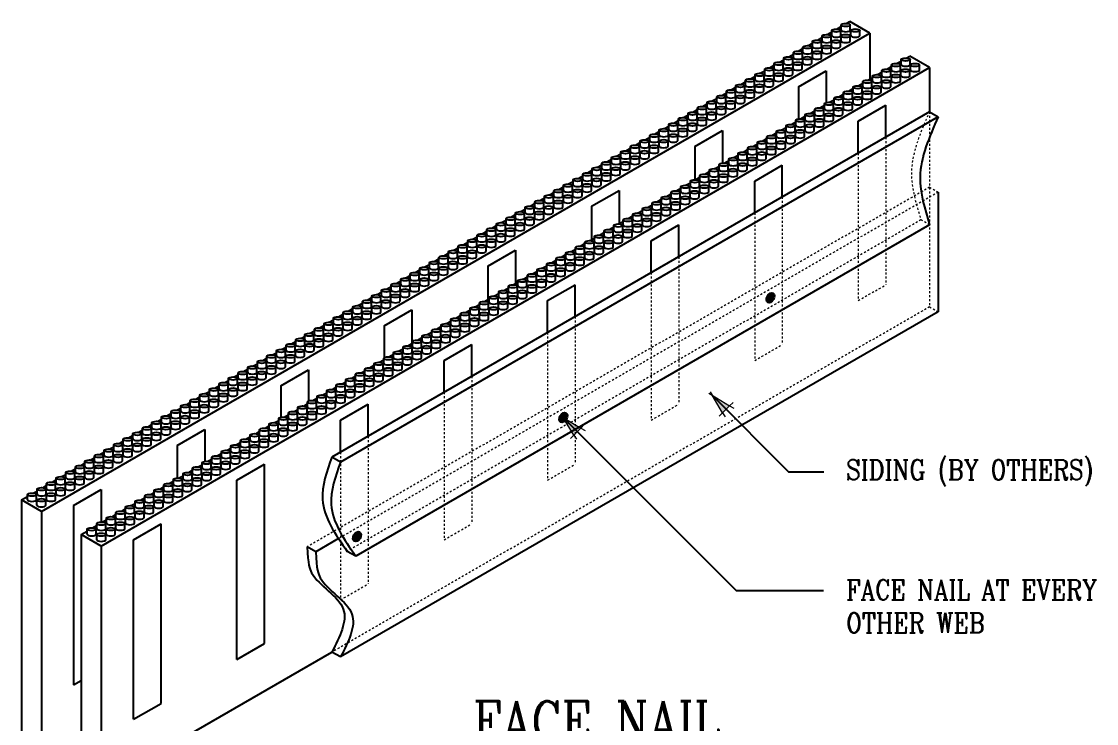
# Model space of a CAD drawing. Header units: inches. Extents: x 11.2 to 80.1, y 7.4 to 95.1.
# Drawn here: x 11.2 to 65.1, y 59.9 to 95.1 of the extents above; entities that cross this region are included whole.
import ezdxf

# ---------------------------------------------------------------- set-up
doc = ezdxf.new("R2010")
doc.units = ezdxf.units.IN
doc.header["$MEASUREMENT"] = 0
doc.linetypes.add('HIDDEN', pattern=[0.375, 0.25, -0.125])
doc.layers.add('A1 fine', color=251, linetype='Continuous', lineweight=5)
doc.layers.add('DIM', color=3, linetype='Continuous', lineweight=13)
doc.layers.add('WALL HATCH', color=253, linetype='Continuous')
doc.styles.add('ARCTEXT', font='arctext.shx', dxfattribs={"width": 0.85})
doc.styles.add('RomanC', font='romanc.shx', dxfattribs={"width": 0.85, "height": 5})
doc.dimstyles.new('ARCTEXT1-4', dxfattribs={"dimtxt": 4, "dimasz": 2, "dimexe": 2, "dimexo": 2, "dimgap": 2, "dimtad": 1, "dimdec": 4, "dimzin": 3, "dimdsep": 46, "dimlunit": 4, "dimtxsty": 'ARCTEXT', "dimblk": 'ARCHTICK', "dimcen": 2, "dimaunit": 1, "dimadec": 0, "dimazin": 0, "dimtfac": 1, "dimtdec": 4, "dimtmove": 2, "dimatfit": 3, "dimldrblk": 'arrow', "dimfxl": 0, "dimtolj": 1, "dimtzin": 0, "dimarcsym": 0})

# ---------------------------------------------------------------- blocks, each defined once
blk = doc.blocks.new('_ArchTick')
at = {"color": 0, "linetype": 'ByBlock', "const_width": 0.15}
blk.add_lwpolyline([(-0.5, -0.5), (0.5, 0.5)], dxfattribs=at)
blk = doc.blocks.new('arrow')
at = {"layer": 'DIM'}
blk.add_hatch(color=253, dxfattribs=at).paths.add_polyline_path([(-2, 0.5), (-2, -0.5), (0, 0)])
at = {"layer": 'DIM', "lineweight": 9}
for points in [[(-2, 0.98), (-2, 0.5), (-2.47, 0.62)], [(0.37, 0.09), (0, 0)], [(0.37, -0.09), (0, 0)], [(-2, -0.98), (-2, -0.5), (-2.47, -0.62)]]:
    blk.add_lwpolyline(points, dxfattribs=at)
at = {"layer": 'DIM', "lineweight": 15}
blk.add_lwpolyline([(0, 0), (-2, -0.5), (-2, 0.5), (0, 0)], dxfattribs=at)

msp = doc.modelspace()

# ---------------------------------------------------------------- hatches: boundary and pattern name
at = {"layer": 'WALL HATCH', "ltscale": 0.15}
h = msp.add_hatch(color=256, dxfattribs=at)
edge = h.paths.add_edge_path()
edge.add_ellipse((48.78, 81.257), major_axis=(0.134, 0.233), ratio=0.652763, start_angle=0, end_angle=360)
h = msp.add_hatch(color=256, dxfattribs=at)
edge = h.paths.add_edge_path()
edge.add_ellipse((38.388, 75.257), major_axis=(0.134, 0.233), ratio=0.652763, start_angle=0, end_angle=360)
h = msp.add_hatch(color=256, dxfattribs=at)
edge = h.paths.add_edge_path()
edge.add_ellipse((28.035, 69.279), major_axis=(0.134, 0.233), ratio=0.652763, start_angle=0, end_angle=360)

# ---------------------------------------------------------------- linework, layer by layer
at = {"ltscale": 0.15}
for p, q in [((52.595, 95.017), (52.769, 95.117)), ((53.769, 94.54), (52.769, 95.117)), ((12.2, 70.54), (53.769, 94.54)), ((51.634, 94.462), (51.858, 94.591)), ((51.858, 94.406), (51.858, 94.665)), ((52.115, 94.739), (52.338, 94.868)), ((52.311, 94.406), (52.311, 94.665)), ((52.338, 94.683), (52.338, 94.942)), ((52.791, 94.683), (52.791, 94.942)), ((52.813, 94.409), (52.813, 94.668)), ((53.266, 94.409), (53.266, 94.668)), ((53.769, 94.54), (53.769, 92.23)), ((50.673, 93.907), (50.896, 94.036)), ((50.896, 93.851), (50.896, 94.11)), ((51.153, 94.184), (51.377, 94.313)), ((51.349, 93.851), (51.349, 94.11)), ((51.377, 94.128), (51.377, 94.387)), ((51.83, 94.128), (51.83, 94.387)), ((51.851, 93.854), (51.851, 94.113)), ((52.304, 93.854), (52.304, 94.113)), ((52.332, 94.132), (52.332, 94.391)), ((52.785, 94.132), (52.785, 94.391)), ((49.711, 93.352), (49.935, 93.481)), ((49.935, 93.296), (49.935, 93.555)), ((50.192, 93.629), (50.416, 93.758)), ((50.388, 93.296), (50.388, 93.555)), ((50.416, 93.573), (50.416, 93.832)), ((50.869, 93.573), (50.869, 93.832)), ((50.89, 93.299), (50.89, 93.558)), ((51.343, 93.299), (51.343, 93.558)), ((51.371, 93.577), (51.371, 93.836)), ((51.824, 93.577), (51.824, 93.836)), ((55.595, 93.285), (55.769, 93.385)), ((56.769, 92.808), (55.769, 93.385)), ((15.2, 68.808), (56.769, 92.808)), ((48.75, 92.797), (48.974, 92.926)), ((48.974, 92.741), (48.974, 93)), ((49.231, 93.074), (49.454, 93.203)), ((49.427, 92.741), (49.427, 93)), ((49.454, 93.018), (49.454, 93.277)), ((49.907, 93.018), (49.907, 93.277)), ((49.929, 92.744), (49.929, 93.003)), ((50.382, 92.744), (50.382, 93.003)), ((50.409, 93.022), (50.409, 93.281)), ((50.862, 93.022), (50.862, 93.281)), ((54.634, 92.73), (54.858, 92.859)), ((54.858, 92.674), (54.858, 92.933)), ((55.115, 93.007), (55.338, 93.136)), ((55.311, 92.674), (55.311, 92.933)), ((55.338, 92.951), (55.338, 93.21)), ((55.791, 92.951), (55.791, 93.21)), ((55.813, 92.677), (55.813, 92.936)), ((56.266, 92.677), (56.266, 92.936)), ((56.769, 92.808), (56.769, 90.586)), ((47.789, 92.242), (48.012, 92.371)), ((48.012, 92.186), (48.012, 92.445)), ((48.269, 92.519), (48.493, 92.648)), ((48.465, 92.186), (48.465, 92.445)), ((48.493, 92.463), (48.493, 92.722)), ((48.946, 92.463), (48.946, 92.722)), ((48.967, 92.189), (48.967, 92.448)), ((49.42, 92.189), (49.42, 92.448)), ((49.448, 92.467), (49.448, 92.726)), ((49.901, 92.467), (49.901, 92.726)), ((50.189, 91.848), (51.575, 92.648)), ((51.575, 92.648), (51.575, 91.048)), ((53.673, 92.175), (53.896, 92.304)), ((53.896, 92.119), (53.896, 92.378)), ((54.153, 92.452), (54.377, 92.581)), ((54.349, 92.119), (54.349, 92.378)), ((54.377, 92.396), (54.377, 92.655)), ((54.83, 92.396), (54.83, 92.655)), ((54.851, 92.122), (54.851, 92.381)), ((55.304, 92.122), (55.304, 92.381)), ((55.332, 92.4), (55.332, 92.659)), ((55.785, 92.4), (55.785, 92.659)), ((46.827, 91.687), (47.051, 91.816)), ((47.051, 91.631), (47.051, 91.89)), ((47.308, 91.964), (47.532, 92.093)), ((47.504, 91.631), (47.504, 91.89)), ((47.532, 91.908), (47.532, 92.167)), ((47.985, 91.908), (47.985, 92.167)), ((48.006, 91.634), (48.006, 91.893)), ((48.459, 91.634), (48.459, 91.893)), ((48.487, 91.912), (48.487, 92.171)), ((48.94, 91.912), (48.94, 92.171)), ((50.189, 91.848), (50.189, 90.227)), ((52.711, 91.62), (52.935, 91.749)), ((52.935, 91.564), (52.935, 91.823)), ((53.192, 91.897), (53.416, 92.026)), ((53.388, 91.564), (53.388, 91.823)), ((53.416, 91.841), (53.416, 92.1)), ((53.869, 91.841), (53.869, 92.1)), ((53.89, 91.567), (53.89, 91.826)), ((54.343, 91.567), (54.343, 91.826)), ((54.371, 91.845), (54.371, 92.104)), ((54.824, 91.845), (54.824, 92.104)), ((45.866, 91.132), (46.09, 91.261)), ((46.09, 91.076), (46.09, 91.334)), ((46.347, 91.409), (46.57, 91.538)), ((46.543, 91.076), (46.543, 91.334)), ((46.57, 91.353), (46.57, 91.612)), ((47.023, 91.353), (47.023, 91.612)), ((47.045, 91.079), (47.045, 91.338)), ((47.498, 91.079), (47.498, 91.338)), ((47.525, 91.357), (47.525, 91.616)), ((47.978, 91.357), (47.978, 91.616)), ((51.75, 91.065), (51.974, 91.194)), ((51.974, 91.009), (51.974, 91.267)), ((52.231, 91.342), (52.454, 91.471)), ((52.427, 91.009), (52.427, 91.267)), ((52.454, 91.286), (52.454, 91.545)), ((52.907, 91.286), (52.907, 91.545)), ((52.929, 91.012), (52.929, 91.271)), ((53.382, 91.012), (53.382, 91.271)), ((53.409, 91.29), (53.409, 91.549)), ((53.862, 91.29), (53.862, 91.549)), ((44.905, 90.577), (45.128, 90.706)), ((45.128, 90.521), (45.128, 90.779)), ((45.385, 90.854), (45.609, 90.983)), ((45.581, 90.521), (45.581, 90.779)), ((45.609, 90.798), (45.609, 91.057)), ((46.062, 90.798), (46.062, 91.057)), ((46.083, 90.524), (46.083, 90.783)), ((46.536, 90.524), (46.536, 90.783)), ((46.564, 90.802), (46.564, 91.061)), ((47.017, 90.802), (47.017, 91.061)), ((50.789, 90.51), (51.012, 90.639)), ((51.012, 90.454), (51.012, 90.712)), ((51.269, 90.787), (51.493, 90.916)), ((51.465, 90.454), (51.465, 90.712)), ((51.493, 90.731), (51.493, 90.99)), ((51.946, 90.731), (51.946, 90.99)), ((51.967, 90.457), (51.967, 90.716)), ((52.42, 90.457), (52.42, 90.716)), ((52.448, 90.735), (52.448, 90.994)), ((52.901, 90.735), (52.901, 90.994)), ((53.189, 90.116), (54.575, 90.916)), ((54.575, 89.319), (54.575, 90.916)), ((56.769, 90.586), (26.776, 73.269)), ((57.202, 90.336), (27.209, 73.019)), ((43.943, 90.022), (44.167, 90.151)), ((44.167, 89.966), (44.167, 90.224)), ((44.424, 90.299), (44.648, 90.428)), ((44.62, 89.966), (44.62, 90.224)), ((44.648, 90.243), (44.648, 90.502)), ((45.101, 90.243), (45.101, 90.502)), ((45.122, 89.969), (45.122, 90.228)), ((45.575, 89.969), (45.575, 90.228)), ((45.603, 90.247), (45.603, 90.506)), ((46.056, 90.247), (46.056, 90.506)), ((50.051, 89.899), (50.051, 90.157)), ((50.308, 90.232), (50.532, 90.361)), ((50.504, 89.899), (50.504, 90.157)), ((50.532, 90.176), (50.532, 90.435)), ((50.985, 90.176), (50.985, 90.435)), ((51.006, 89.902), (51.006, 90.161)), ((51.459, 89.902), (51.459, 90.161)), ((51.487, 90.18), (51.487, 90.439)), ((51.94, 90.18), (51.94, 90.439)), ((53.189, 88.519), (53.189, 90.116)), ((56.769, 90.586), (57.202, 90.336)), ((42.982, 89.467), (43.206, 89.596)), ((43.206, 89.411), (43.206, 89.669)), ((43.463, 89.744), (43.686, 89.873)), ((43.659, 89.411), (43.659, 89.669)), ((43.686, 89.688), (43.686, 89.947)), ((44.139, 89.688), (44.139, 89.947)), ((44.161, 89.414), (44.161, 89.673)), ((44.614, 89.414), (44.614, 89.673)), ((44.641, 89.692), (44.641, 89.95)), ((44.993, 88.848), (46.379, 89.648)), ((45.094, 89.692), (45.094, 89.95)), ((46.379, 89.648), (46.379, 88.011)), ((49.09, 89.344), (49.09, 89.602)), ((49.347, 89.677), (49.57, 89.806)), ((49.543, 89.344), (49.543, 89.602)), ((49.57, 89.621), (49.57, 89.88)), ((49.827, 89.955), (50.051, 90.084)), ((50.023, 89.621), (50.023, 89.88)), ((50.045, 89.347), (50.045, 89.606)), ((50.498, 89.347), (50.498, 89.606)), ((50.525, 89.625), (50.525, 89.884)), ((50.978, 89.625), (50.978, 89.884)), ((42.021, 88.912), (42.244, 89.041)), ((42.244, 88.856), (42.244, 89.114)), ((42.501, 89.189), (42.725, 89.318)), ((42.697, 88.856), (42.697, 89.114)), ((42.725, 89.133), (42.725, 89.392)), ((43.178, 89.133), (43.178, 89.392)), ((43.199, 88.859), (43.199, 89.118)), ((43.652, 88.859), (43.652, 89.118)), ((43.68, 89.137), (43.68, 89.395)), ((44.133, 89.137), (44.133, 89.395)), ((48.128, 88.789), (48.128, 89.047)), ((48.385, 89.122), (48.609, 89.251)), ((48.581, 88.789), (48.581, 89.047)), ((48.609, 89.066), (48.609, 89.325)), ((48.866, 89.4), (49.09, 89.529)), ((49.062, 89.066), (49.062, 89.325)), ((49.083, 88.792), (49.083, 89.051)), ((49.536, 88.792), (49.536, 89.051)), ((49.564, 89.07), (49.564, 89.328)), ((50.017, 89.07), (50.017, 89.328)), ((41.059, 88.357), (41.283, 88.486)), ((41.283, 88.3), (41.283, 88.559)), ((41.54, 88.634), (41.764, 88.763)), ((41.736, 88.3), (41.736, 88.559)), ((41.764, 88.578), (41.764, 88.837)), ((42.217, 88.578), (42.217, 88.837)), ((42.238, 88.304), (42.238, 88.563)), ((42.691, 88.304), (42.691, 88.563)), ((42.719, 88.582), (42.719, 88.84)), ((43.172, 88.582), (43.172, 88.84)), ((44.993, 88.848), (44.993, 87.18)), ((47.167, 88.233), (47.167, 88.492)), ((47.424, 88.567), (47.648, 88.696)), ((47.62, 88.233), (47.62, 88.492)), ((47.648, 88.511), (47.648, 88.77)), ((47.905, 88.845), (48.128, 88.974)), ((48.101, 88.511), (48.101, 88.77)), ((48.122, 88.237), (48.122, 88.496)), ((48.575, 88.237), (48.575, 88.496)), ((48.603, 88.515), (48.603, 88.773)), ((49.056, 88.515), (49.056, 88.773)), ((40.098, 87.802), (40.322, 87.931)), ((40.322, 87.745), (40.322, 88.004)), ((40.579, 88.079), (40.802, 88.208)), ((40.775, 87.745), (40.775, 88.004)), ((40.802, 88.023), (40.802, 88.282)), ((41.255, 88.023), (41.255, 88.282)), ((41.277, 87.749), (41.277, 88.008)), ((41.73, 87.749), (41.73, 88.008)), ((41.757, 88.027), (41.757, 88.285)), ((42.21, 88.027), (42.21, 88.285)), ((46.206, 87.678), (46.206, 87.937)), ((46.463, 88.012), (46.686, 88.141)), ((46.659, 87.678), (46.659, 87.937)), ((46.686, 87.956), (46.686, 88.215)), ((46.943, 88.29), (47.167, 88.419)), ((47.139, 87.956), (47.139, 88.215)), ((47.161, 87.682), (47.161, 87.941)), ((47.614, 87.682), (47.614, 87.941)), ((47.641, 87.96), (47.641, 88.218)), ((48.094, 87.96), (48.094, 88.218)), ((39.36, 87.19), (39.36, 87.449)), ((39.617, 87.524), (39.841, 87.653)), ((39.813, 87.19), (39.813, 87.449)), ((39.841, 87.468), (39.841, 87.727)), ((40.294, 87.468), (40.294, 87.727)), ((40.315, 87.194), (40.315, 87.453)), ((40.768, 87.194), (40.768, 87.453)), ((40.796, 87.472), (40.796, 87.73)), ((41.249, 87.472), (41.249, 87.73)), ((45.501, 87.457), (45.725, 87.586)), ((45.725, 87.401), (45.725, 87.66)), ((45.982, 87.735), (46.206, 87.864)), ((46.178, 87.401), (46.178, 87.66)), ((46.68, 87.405), (46.68, 87.663)), ((47.133, 87.405), (47.133, 87.663)), ((47.993, 87.116), (49.379, 87.916)), ((49.379, 86.319), (49.379, 87.916)), ((38.399, 86.635), (38.399, 86.894)), ((38.656, 86.969), (38.88, 87.098)), ((38.852, 86.635), (38.852, 86.894)), ((38.88, 86.913), (38.88, 87.172)), ((39.137, 87.247), (39.36, 87.376)), ((39.333, 86.913), (39.333, 87.172)), ((39.354, 86.639), (39.354, 86.898)), ((39.807, 86.639), (39.807, 86.898)), ((39.835, 86.916), (39.835, 87.175)), ((40.288, 86.916), (40.288, 87.175)), ((44.54, 86.902), (44.764, 87.031)), ((44.764, 86.846), (44.764, 87.105)), ((45.021, 87.18), (45.244, 87.309)), ((45.217, 86.846), (45.217, 87.105)), ((45.244, 87.123), (45.244, 87.382)), ((45.697, 87.123), (45.697, 87.382)), ((45.719, 86.85), (45.719, 87.108)), ((46.172, 86.85), (46.172, 87.108)), ((46.199, 87.127), (46.199, 87.386)), ((46.652, 87.127), (46.652, 87.386)), ((47.993, 85.519), (47.993, 87.116)), ((37.438, 86.08), (37.438, 86.339)), ((37.695, 86.414), (37.918, 86.543)), ((37.891, 86.08), (37.891, 86.339)), ((37.918, 86.358), (37.918, 86.617)), ((38.176, 86.692), (38.399, 86.821)), ((38.371, 86.358), (38.371, 86.617)), ((38.393, 86.084), (38.393, 86.343)), ((38.846, 86.084), (38.846, 86.343)), ((38.873, 86.361), (38.873, 86.62)), ((39.327, 86.361), (39.327, 86.62)), ((39.797, 85.848), (41.183, 86.648)), ((41.183, 86.648), (41.183, 84.964)), ((43.579, 86.347), (43.802, 86.476)), ((43.802, 86.291), (43.802, 86.55)), ((44.059, 86.625), (44.283, 86.754)), ((44.255, 86.291), (44.255, 86.55)), ((44.283, 86.568), (44.283, 86.827)), ((44.736, 86.568), (44.736, 86.827)), ((44.757, 86.294), (44.757, 86.553)), ((45.21, 86.294), (45.21, 86.553)), ((45.238, 86.572), (45.238, 86.831)), ((45.691, 86.572), (45.691, 86.831)), ((57.202, 86.558), (57.202, 80.558)), ((36.476, 85.525), (36.476, 85.784)), ((36.734, 85.859), (36.957, 85.988)), ((36.929, 85.525), (36.929, 85.784)), ((36.957, 85.803), (36.957, 86.062)), ((37.214, 86.137), (37.438, 86.266)), ((37.41, 85.803), (37.41, 86.062)), ((37.431, 85.529), (37.431, 85.788)), ((37.885, 85.529), (37.885, 85.788)), ((37.912, 85.806), (37.912, 86.065)), ((38.365, 85.806), (38.365, 86.065)), ((39.797, 85.848), (39.797, 84.164)), ((42.617, 85.792), (42.841, 85.921)), ((42.841, 85.736), (42.841, 85.995)), ((43.098, 86.07), (43.322, 86.199)), ((43.294, 85.736), (43.294, 85.995)), ((43.322, 86.013), (43.322, 86.272)), ((43.775, 86.013), (43.775, 86.272)), ((43.796, 85.739), (43.796, 85.998)), ((44.249, 85.739), (44.249, 85.998)), ((44.277, 86.017), (44.277, 86.276)), ((44.73, 86.017), (44.73, 86.276)), ((35.772, 85.304), (35.996, 85.433)), ((35.996, 85.248), (35.996, 85.507)), ((36.253, 85.582), (36.476, 85.711)), ((36.449, 85.248), (36.449, 85.507)), ((36.47, 84.974), (36.47, 85.233)), ((36.923, 84.974), (36.923, 85.233)), ((36.951, 85.251), (36.951, 85.51)), ((37.404, 85.251), (37.404, 85.51)), ((41.656, 85.237), (41.88, 85.366)), ((41.88, 85.181), (41.88, 85.44)), ((42.137, 85.515), (42.36, 85.644)), ((42.333, 85.181), (42.333, 85.44)), ((42.36, 85.458), (42.36, 85.717)), ((42.813, 85.458), (42.813, 85.717)), ((42.835, 85.184), (42.835, 85.443)), ((43.288, 85.184), (43.288, 85.443)), ((43.315, 85.462), (43.315, 85.721)), ((43.768, 85.462), (43.768, 85.721)), ((56.769, 84.911), (27.98, 68.29)), ((34.811, 84.749), (35.034, 84.878)), ((35.034, 84.693), (35.034, 84.952)), ((35.292, 85.027), (35.515, 85.156)), ((35.487, 84.693), (35.487, 84.952)), ((35.515, 84.97), (35.515, 85.229)), ((35.968, 84.97), (35.968, 85.229)), ((35.989, 84.696), (35.989, 84.955)), ((36.443, 84.696), (36.443, 84.955)), ((40.695, 84.682), (40.918, 84.811)), ((40.918, 84.626), (40.918, 84.885)), ((41.176, 84.96), (41.399, 85.089)), ((41.371, 84.626), (41.371, 84.885)), ((41.399, 84.903), (41.399, 85.162)), ((41.852, 84.903), (41.852, 85.162)), ((41.873, 84.629), (41.873, 84.888)), ((42.327, 84.629), (42.327, 84.888)), ((42.354, 84.907), (42.354, 85.166)), ((42.797, 84.116), (44.183, 84.916)), ((42.807, 84.907), (42.807, 85.166)), ((44.183, 83.319), (44.183, 84.916)), ((33.85, 84.194), (34.073, 84.323)), ((34.073, 84.138), (34.073, 84.397)), ((34.33, 84.472), (34.554, 84.601)), ((34.526, 84.138), (34.526, 84.397)), ((34.554, 84.415), (34.554, 84.674)), ((35.007, 84.415), (35.007, 84.674)), ((35.028, 84.141), (35.028, 84.4)), ((35.481, 84.141), (35.481, 84.4)), ((35.509, 84.419), (35.509, 84.678)), ((35.962, 84.419), (35.962, 84.678)), ((39.734, 84.127), (39.957, 84.256)), ((39.957, 84.071), (39.957, 84.33)), ((40.214, 84.405), (40.438, 84.534)), ((40.41, 84.071), (40.41, 84.33)), ((40.438, 84.348), (40.438, 84.607)), ((40.891, 84.348), (40.891, 84.607)), ((40.912, 84.074), (40.912, 84.333)), ((41.365, 84.074), (41.365, 84.333)), ((41.393, 84.352), (41.393, 84.611)), ((41.846, 84.352), (41.846, 84.611)), ((32.888, 83.639), (33.112, 83.768)), ((33.112, 83.583), (33.112, 83.842)), ((33.369, 83.916), (33.592, 84.046)), ((33.565, 83.583), (33.565, 83.842)), ((33.592, 83.86), (33.592, 84.119)), ((34.045, 83.86), (34.045, 84.119)), ((34.067, 83.586), (34.067, 83.845)), ((34.52, 83.586), (34.52, 83.845)), ((34.547, 83.864), (34.547, 84.123)), ((34.601, 82.848), (35.986, 83.648)), ((35.001, 83.864), (35.001, 84.123)), ((35.986, 83.648), (35.986, 81.964)), ((38.772, 83.572), (38.996, 83.701)), ((38.996, 83.516), (38.996, 83.775)), ((39.253, 83.85), (39.476, 83.979)), ((39.449, 83.516), (39.449, 83.775)), ((39.476, 83.793), (39.476, 84.052)), ((39.929, 83.793), (39.929, 84.052)), ((39.951, 83.519), (39.951, 83.778)), ((40.404, 83.519), (40.404, 83.778)), ((40.431, 83.797), (40.431, 84.056)), ((40.885, 83.797), (40.885, 84.056)), ((42.797, 82.519), (42.797, 84.116)), ((31.927, 83.084), (32.15, 83.213)), ((32.15, 83.028), (32.15, 83.287)), ((32.408, 83.361), (32.631, 83.49)), ((32.603, 83.028), (32.603, 83.287)), ((32.631, 83.305), (32.631, 83.564)), ((33.084, 83.305), (33.084, 83.564)), ((33.105, 83.031), (33.105, 83.29)), ((33.559, 83.031), (33.559, 83.29)), ((33.586, 83.309), (33.586, 83.568)), ((34.039, 83.309), (34.039, 83.568)), ((37.811, 83.017), (38.034, 83.146)), ((38.034, 82.961), (38.034, 83.22)), ((38.292, 83.294), (38.515, 83.424)), ((38.487, 82.961), (38.487, 83.22)), ((38.515, 83.238), (38.515, 83.497)), ((38.968, 83.238), (38.968, 83.497)), ((38.989, 82.964), (38.989, 83.223)), ((39.443, 82.964), (39.443, 83.223)), ((39.47, 83.242), (39.47, 83.501)), ((39.923, 83.242), (39.923, 83.501)), ((30.966, 82.529), (31.189, 82.658)), ((31.189, 82.473), (31.189, 82.732)), ((31.446, 82.806), (31.67, 82.935)), ((31.642, 82.473), (31.642, 82.732)), ((31.67, 82.75), (31.67, 83.009)), ((32.123, 82.75), (32.123, 83.009)), ((32.144, 82.476), (32.144, 82.735)), ((32.597, 82.476), (32.597, 82.735)), ((32.625, 82.754), (32.625, 83.013)), ((33.078, 82.754), (33.078, 83.013)), ((34.601, 82.848), (34.601, 81.164)), ((36.85, 82.462), (37.073, 82.591)), ((37.073, 82.406), (37.073, 82.665)), ((37.33, 82.739), (37.554, 82.868)), ((37.526, 82.406), (37.526, 82.665)), ((37.554, 82.683), (37.554, 82.942)), ((38.007, 82.683), (38.007, 82.942)), ((38.028, 82.409), (38.028, 82.668)), ((38.481, 82.409), (38.481, 82.668)), ((38.509, 82.687), (38.509, 82.946)), ((38.962, 82.687), (38.962, 82.946)), ((30.004, 81.974), (30.228, 82.103)), ((30.228, 81.918), (30.228, 82.177)), ((30.485, 82.251), (30.708, 82.38)), ((30.681, 81.918), (30.681, 82.177)), ((30.708, 82.195), (30.708, 82.454)), ((31.161, 82.195), (31.161, 82.454)), ((31.183, 81.921), (31.183, 82.18)), ((31.636, 81.921), (31.636, 82.18)), ((31.664, 82.199), (31.664, 82.458)), ((32.117, 82.199), (32.117, 82.458)), ((35.888, 81.907), (36.112, 82.036)), ((36.112, 81.851), (36.112, 82.11)), ((36.369, 82.184), (36.592, 82.313)), ((36.565, 81.851), (36.565, 82.11)), ((36.592, 82.128), (36.592, 82.387)), ((37.045, 82.128), (37.045, 82.387)), ((37.067, 81.854), (37.067, 82.113)), ((37.52, 81.854), (37.52, 82.113)), ((37.547, 82.132), (37.547, 82.391)), ((38.001, 82.132), (38.001, 82.391)), ((29.043, 81.419), (29.266, 81.548)), ((29.266, 81.363), (29.266, 81.622)), ((29.524, 81.696), (29.747, 81.825)), ((29.719, 81.363), (29.719, 81.622)), ((29.747, 81.64), (29.747, 81.899)), ((30.2, 81.64), (30.2, 81.899)), ((30.222, 81.366), (30.222, 81.625)), ((30.675, 81.366), (30.675, 81.625)), ((30.702, 81.644), (30.702, 81.903)), ((31.155, 81.644), (31.155, 81.903)), ((34.927, 81.352), (35.15, 81.481)), ((35.15, 81.296), (35.15, 81.555)), ((35.408, 81.629), (35.631, 81.758)), ((35.603, 81.296), (35.603, 81.555)), ((35.631, 81.573), (35.631, 81.832)), ((36.084, 81.573), (36.084, 81.832)), ((36.105, 81.299), (36.105, 81.558)), ((36.559, 81.299), (36.559, 81.558)), ((36.586, 81.577), (36.586, 81.836)), ((37.039, 81.577), (37.039, 81.836)), ((37.601, 81.116), (38.986, 81.916)), ((38.986, 80.319), (38.986, 81.916)), ((28.082, 80.864), (28.305, 80.993)), ((28.305, 80.808), (28.305, 81.067)), ((28.562, 81.141), (28.786, 81.27)), ((28.758, 80.808), (28.758, 81.067)), ((28.786, 81.085), (28.786, 81.344)), ((29.239, 81.085), (29.239, 81.344)), ((29.26, 80.811), (29.26, 81.07)), ((29.713, 80.811), (29.713, 81.07)), ((29.741, 81.089), (29.741, 81.348)), ((30.194, 81.089), (30.194, 81.348)), ((33.966, 80.797), (34.189, 80.926)), ((34.189, 80.741), (34.189, 81)), ((34.446, 81.074), (34.67, 81.203)), ((34.642, 80.741), (34.642, 81)), ((34.67, 81.018), (34.67, 81.277)), ((35.123, 81.018), (35.123, 81.277)), ((35.144, 80.744), (35.144, 81.003)), ((35.597, 80.744), (35.597, 81.003)), ((35.625, 81.022), (35.625, 81.281)), ((36.078, 81.022), (36.078, 81.281)), ((37.601, 79.519), (37.601, 81.116)), ((27.12, 80.309), (27.344, 80.438)), ((57.202, 80.558), (27.209, 63.241)), ((27.344, 80.253), (27.344, 80.512)), ((27.601, 80.586), (27.824, 80.715)), ((27.797, 80.253), (27.797, 80.512)), ((27.824, 80.53), (27.824, 80.789)), ((28.277, 80.53), (28.277, 80.789)), ((28.299, 80.256), (28.299, 80.515)), ((28.752, 80.256), (28.752, 80.515)), ((28.78, 80.534), (28.78, 80.793)), ((29.233, 80.534), (29.233, 80.793)), ((29.405, 79.848), (30.79, 80.648)), ((30.79, 80.648), (30.79, 78.964)), ((33.228, 80.186), (33.228, 80.445)), ((33.485, 80.519), (33.708, 80.648)), ((33.681, 80.186), (33.681, 80.445)), ((33.708, 80.463), (33.708, 80.722)), ((34.161, 80.463), (34.161, 80.722)), ((34.183, 80.189), (34.183, 80.448)), ((34.636, 80.189), (34.636, 80.448)), ((34.664, 80.467), (34.664, 80.726)), ((35.117, 80.467), (35.117, 80.726)), ((26.159, 79.754), (26.382, 79.883)), ((26.382, 79.698), (26.382, 79.957)), ((26.64, 80.031), (26.863, 80.16)), ((26.835, 79.698), (26.835, 79.957)), ((26.863, 79.975), (26.863, 80.234)), ((27.316, 79.975), (27.316, 80.234)), ((27.338, 79.701), (27.338, 79.96)), ((27.791, 79.701), (27.791, 79.96)), ((27.818, 79.979), (27.818, 80.238)), ((28.271, 79.979), (28.271, 80.238)), ((29.405, 79.848), (29.405, 78.257)), ((32.266, 79.631), (32.266, 79.89)), ((32.524, 79.964), (32.747, 80.093)), ((32.719, 79.631), (32.719, 79.89)), ((32.747, 79.908), (32.747, 80.167)), ((33.004, 80.242), (33.228, 80.371)), ((33.2, 79.908), (33.2, 80.167)), ((33.222, 79.634), (33.222, 79.893)), ((33.675, 79.634), (33.675, 79.893)), ((33.702, 79.912), (33.702, 80.171)), ((34.155, 79.912), (34.155, 80.171)), ((25.244, 79.226), (25.432, 79.334)), ((25.421, 79.143), (25.421, 79.402)), ((25.678, 79.476), (25.902, 79.605)), ((25.874, 79.143), (25.874, 79.402)), ((25.902, 79.42), (25.902, 79.679)), ((26.355, 79.42), (26.355, 79.679)), ((26.376, 79.146), (26.376, 79.405)), ((26.829, 79.146), (26.829, 79.405)), ((26.857, 79.424), (26.857, 79.683)), ((27.31, 79.424), (27.31, 79.683)), ((31.305, 79.076), (31.305, 79.335)), ((31.562, 79.409), (31.786, 79.538)), ((31.758, 79.076), (31.758, 79.335)), ((31.786, 79.353), (31.786, 79.612)), ((32.043, 79.687), (32.266, 79.816)), ((32.239, 79.353), (32.239, 79.612)), ((32.26, 79.079), (32.26, 79.338)), ((32.713, 79.079), (32.713, 79.338)), ((32.741, 79.357), (32.741, 79.616)), ((33.194, 79.357), (33.194, 79.616)), ((24.283, 78.671), (24.477, 78.783)), ((24.477, 78.616), (24.477, 78.875)), ((24.763, 78.948), (24.958, 79.06)), ((24.93, 78.616), (24.93, 78.875)), ((24.958, 78.894), (24.958, 79.153)), ((25.411, 78.894), (25.411, 79.153)), ((25.432, 78.62), (25.432, 78.879)), ((25.885, 78.62), (25.885, 78.879)), ((25.896, 78.869), (25.896, 79.128)), ((26.349, 78.869), (26.349, 79.128)), ((30.344, 78.521), (30.344, 78.779)), ((30.601, 78.854), (30.824, 78.983)), ((30.797, 78.521), (30.797, 78.779)), ((30.824, 78.798), (30.824, 79.057)), ((31.082, 79.132), (31.305, 79.261)), ((31.277, 78.798), (31.277, 79.057)), ((31.299, 78.524), (31.299, 78.783)), ((31.752, 78.524), (31.752, 78.783)), ((31.78, 78.802), (31.78, 79.061)), ((32.233, 78.802), (32.233, 79.061)), ((32.405, 78.116), (33.79, 78.916)), ((33.79, 77.319), (33.79, 78.916)), ((23.321, 78.116), (23.516, 78.228)), ((23.516, 78.061), (23.516, 78.32)), ((23.802, 78.393), (23.996, 78.505)), ((23.969, 78.061), (23.969, 78.32)), ((23.996, 78.339), (23.996, 78.598)), ((24.449, 78.339), (24.449, 78.598)), ((24.471, 78.065), (24.471, 78.324)), ((24.924, 78.065), (24.924, 78.324)), ((24.951, 78.342), (24.951, 78.601)), ((25.404, 78.342), (25.404, 78.601)), ((29.382, 77.966), (29.382, 78.224)), ((29.64, 78.299), (29.863, 78.428)), ((29.835, 77.966), (29.835, 78.224)), ((29.863, 78.243), (29.863, 78.502)), ((30.12, 78.577), (30.344, 78.706)), ((30.316, 78.243), (30.316, 78.502)), ((30.338, 77.969), (30.338, 78.228)), ((30.791, 77.969), (30.791, 78.228)), ((30.818, 78.247), (30.818, 78.506)), ((31.271, 78.247), (31.271, 78.506)), ((22.554, 77.506), (22.554, 77.765)), ((22.841, 77.838), (23.035, 77.95)), ((23.007, 77.506), (23.007, 77.765)), ((23.035, 77.784), (23.035, 78.043)), ((23.488, 77.784), (23.488, 78.043)), ((23.509, 77.51), (23.509, 77.769)), ((23.962, 77.51), (23.962, 77.769)), ((23.99, 77.787), (23.99, 78.046)), ((24.443, 77.787), (24.443, 78.046)), ((28.678, 77.744), (28.902, 77.873)), ((28.902, 77.688), (28.902, 77.947)), ((29.159, 78.022), (29.382, 78.151)), ((29.355, 77.688), (29.355, 77.947)), ((29.857, 77.692), (29.857, 77.951)), ((30.31, 77.692), (30.31, 77.951)), ((32.405, 76.519), (32.405, 78.116)), ((21.593, 76.951), (21.593, 77.21)), ((21.879, 77.283), (22.074, 77.395)), ((22.046, 76.951), (22.046, 77.21)), ((22.074, 77.229), (22.074, 77.488)), ((22.36, 77.561), (22.554, 77.673)), ((22.527, 77.229), (22.527, 77.488)), ((22.548, 76.955), (22.548, 77.214)), ((23.001, 76.955), (23.001, 77.214)), ((23.029, 77.232), (23.029, 77.491)), ((23.482, 77.232), (23.482, 77.491)), ((24.209, 76.848), (25.594, 77.648)), ((25.594, 77.648), (25.594, 76.076)), ((27.477, 76.884), (27.477, 77.143)), ((27.763, 77.216), (27.958, 77.328)), ((27.93, 76.884), (27.93, 77.143)), ((27.958, 77.162), (27.958, 77.421)), ((28.244, 77.494), (28.432, 77.602)), ((28.411, 77.162), (28.411, 77.421)), ((28.421, 77.411), (28.421, 77.669)), ((28.432, 76.888), (28.432, 77.147)), ((28.874, 77.411), (28.874, 77.669)), ((28.885, 76.888), (28.885, 77.147)), ((28.896, 77.137), (28.896, 77.396)), ((29.349, 77.137), (29.349, 77.396)), ((29.376, 77.414), (29.376, 77.673)), ((29.829, 77.414), (29.829, 77.673)), ((20.632, 76.396), (20.632, 76.655)), ((20.918, 76.728), (21.112, 76.84)), ((21.085, 76.396), (21.085, 76.655)), ((21.112, 76.674), (21.112, 76.933)), ((21.399, 77.005), (21.593, 77.118)), ((21.565, 76.674), (21.565, 76.933)), ((21.587, 76.4), (21.587, 76.659)), ((22.04, 76.4), (22.04, 76.659)), ((22.067, 76.677), (22.067, 76.936)), ((22.52, 76.677), (22.52, 76.936)), ((24.209, 76.848), (24.209, 75.262)), ((26.802, 76.661), (26.996, 76.773)), ((26.996, 76.607), (26.996, 76.866)), ((27.283, 76.939), (27.477, 77.051)), ((27.449, 76.607), (27.449, 76.866)), ((27.951, 76.61), (27.951, 76.869)), ((28.404, 76.61), (28.404, 76.869)), ((19.67, 75.841), (19.67, 76.1)), ((19.957, 76.173), (20.151, 76.285)), ((20.123, 75.841), (20.123, 76.1)), ((20.151, 76.119), (20.151, 76.378)), ((20.437, 76.45), (20.632, 76.563)), ((20.604, 76.119), (20.604, 76.378)), ((20.625, 75.845), (20.625, 76.104)), ((21.078, 75.845), (21.078, 76.104)), ((21.106, 76.122), (21.106, 76.381)), ((21.559, 76.122), (21.559, 76.381)), ((25.841, 76.106), (26.035, 76.218)), ((26.035, 76.052), (26.035, 76.311)), ((26.321, 76.383), (26.516, 76.496)), ((26.488, 76.052), (26.488, 76.311)), ((26.516, 76.329), (26.516, 76.588)), ((26.969, 76.329), (26.969, 76.588)), ((26.99, 76.055), (26.99, 76.314)), ((27.443, 76.055), (27.443, 76.314)), ((27.471, 76.333), (27.471, 76.592)), ((27.924, 76.333), (27.924, 76.592)), ((18.709, 75.286), (18.709, 75.545)), ((18.995, 75.618), (19.19, 75.73)), ((19.162, 75.286), (19.162, 75.545)), ((19.19, 75.564), (19.19, 75.823)), ((19.476, 75.895), (19.67, 76.008)), ((19.643, 75.564), (19.643, 75.823)), ((19.664, 75.29), (19.664, 75.549)), ((20.117, 75.29), (20.117, 75.549)), ((20.145, 75.567), (20.145, 75.826)), ((20.598, 75.567), (20.598, 75.826)), ((24.879, 75.551), (25.074, 75.663)), ((25.074, 75.497), (25.074, 75.756)), ((25.36, 75.828), (25.554, 75.941)), ((25.527, 75.497), (25.527, 75.756)), ((25.554, 75.774), (25.554, 76.033)), ((26.007, 75.774), (26.007, 76.033)), ((26.029, 75.5), (26.029, 75.759)), ((26.482, 75.5), (26.482, 75.759)), ((26.509, 75.778), (26.509, 76.037)), ((26.962, 75.778), (26.962, 76.037)), ((27.209, 75.116), (28.594, 75.916)), ((28.594, 74.319), (28.594, 75.916)), ((17.748, 74.731), (17.748, 74.99)), ((18.034, 75.063), (18.228, 75.175)), ((18.201, 74.731), (18.201, 74.99)), ((18.228, 75.009), (18.228, 75.268)), ((18.515, 75.34), (18.709, 75.453)), ((18.681, 75.009), (18.681, 75.268)), ((18.703, 74.735), (18.703, 74.994)), ((19.156, 74.735), (19.156, 74.994)), ((19.183, 75.012), (19.183, 75.271)), ((19.636, 75.012), (19.636, 75.271)), ((23.918, 74.996), (24.112, 75.108)), ((24.112, 74.942), (24.112, 75.201)), ((24.399, 75.273), (24.593, 75.386)), ((24.565, 74.942), (24.565, 75.201)), ((24.593, 75.219), (24.593, 75.478)), ((25.046, 75.219), (25.046, 75.478)), ((25.067, 74.945), (25.067, 75.204)), ((25.52, 74.945), (25.52, 75.204)), ((25.548, 75.223), (25.548, 75.482)), ((26.001, 75.223), (26.001, 75.482)), ((27.209, 73.519), (27.209, 75.116)), ((17.073, 74.508), (17.267, 74.62)), ((17.267, 74.454), (17.267, 74.713)), ((17.553, 74.785), (17.748, 74.898)), ((17.72, 74.454), (17.72, 74.713)), ((18.222, 74.457), (18.222, 74.716)), ((18.675, 74.457), (18.675, 74.716)), ((19.012, 73.848), (20.398, 74.648)), ((20.398, 74.648), (20.398, 73.049)), ((22.957, 74.441), (23.151, 74.553)), ((23.151, 74.387), (23.151, 74.646)), ((23.437, 74.718), (23.632, 74.831)), ((23.604, 74.387), (23.604, 74.646)), ((23.632, 74.664), (23.632, 74.923)), ((24.085, 74.664), (24.085, 74.923)), ((24.106, 74.39), (24.106, 74.649)), ((24.559, 74.39), (24.559, 74.649)), ((24.587, 74.668), (24.587, 74.927)), ((25.04, 74.668), (25.04, 74.927)), ((16.111, 73.953), (16.306, 74.065)), ((16.306, 73.899), (16.306, 74.158)), ((16.592, 74.23), (16.786, 74.343)), ((16.759, 73.899), (16.759, 74.158)), ((16.786, 74.176), (16.786, 74.435)), ((17.239, 74.176), (17.239, 74.435)), ((17.261, 73.902), (17.261, 74.161)), ((17.714, 73.902), (17.714, 74.161)), ((17.741, 74.18), (17.741, 74.439)), ((18.194, 74.18), (18.194, 74.439)), ((21.995, 73.886), (22.19, 73.998)), ((22.19, 73.832), (22.19, 74.091)), ((22.476, 74.163), (22.67, 74.276)), ((22.643, 73.832), (22.643, 74.091)), ((22.67, 74.109), (22.67, 74.368)), ((23.123, 74.109), (23.123, 74.368)), ((23.145, 73.835), (23.145, 74.094)), ((23.598, 73.835), (23.598, 74.094)), ((23.625, 74.113), (23.625, 74.372)), ((24.078, 74.113), (24.078, 74.372)), ((15.15, 73.398), (15.344, 73.51)), ((15.344, 73.344), (15.344, 73.603)), ((15.631, 73.675), (15.825, 73.787)), ((15.797, 73.344), (15.797, 73.603)), ((15.825, 73.621), (15.825, 73.88)), ((16.278, 73.621), (16.278, 73.88)), ((16.299, 73.347), (16.299, 73.606)), ((16.752, 73.347), (16.752, 73.606)), ((16.78, 73.625), (16.78, 73.884)), ((17.233, 73.625), (17.233, 73.884)), ((19.012, 73.848), (19.012, 72.222)), ((21.034, 73.331), (21.228, 73.443)), ((21.228, 73.277), (21.228, 73.536)), ((21.515, 73.608), (21.709, 73.72)), ((21.681, 73.277), (21.681, 73.536)), ((21.709, 73.554), (21.709, 73.813)), ((22.162, 73.554), (22.162, 73.813)), ((22.183, 73.28), (22.183, 73.539)), ((22.636, 73.28), (22.636, 73.539)), ((22.664, 73.558), (22.664, 73.817)), ((23.117, 73.558), (23.117, 73.817)), ((14.189, 72.843), (14.383, 72.955)), ((14.383, 72.789), (14.383, 73.048)), ((14.669, 73.12), (14.864, 73.232)), ((14.836, 72.789), (14.836, 73.048)), ((14.864, 73.066), (14.864, 73.325)), ((15.317, 73.066), (15.317, 73.325)), ((15.338, 72.792), (15.338, 73.051)), ((15.791, 72.792), (15.791, 73.051)), ((15.819, 73.07), (15.819, 73.329)), ((16.272, 73.07), (16.272, 73.329)), ((20.073, 72.776), (20.267, 72.888)), ((20.267, 72.722), (20.267, 72.981)), ((20.553, 73.053), (20.748, 73.165)), ((20.72, 72.722), (20.72, 72.981)), ((20.748, 72.999), (20.748, 73.258)), ((21.201, 72.999), (21.201, 73.258)), ((21.222, 72.725), (21.222, 72.984)), ((21.675, 72.725), (21.675, 72.984)), ((21.703, 73.003), (21.703, 73.262)), ((22.012, 72.116), (23.398, 72.916)), ((22.156, 73.003), (22.156, 73.262)), ((23.398, 63.916), (23.398, 72.916)), ((27.209, 73.019), (26.776, 73.269)), ((13.227, 72.288), (13.422, 72.4)), ((13.422, 72.234), (13.422, 72.493)), ((13.708, 72.565), (13.902, 72.677)), ((13.875, 72.234), (13.875, 72.493)), ((13.902, 72.511), (13.902, 72.77)), ((14.355, 72.511), (14.355, 72.77)), ((14.377, 72.237), (14.377, 72.496)), ((14.83, 72.237), (14.83, 72.496)), ((14.857, 72.515), (14.857, 72.774)), ((15.31, 72.515), (15.31, 72.774)), ((19.111, 72.221), (19.306, 72.333)), ((19.306, 72.167), (19.306, 72.426)), ((19.592, 72.498), (19.786, 72.61)), ((19.759, 72.167), (19.759, 72.426)), ((19.786, 72.444), (19.786, 72.703)), ((20.239, 72.444), (20.239, 72.703)), ((20.261, 72.17), (20.261, 72.429)), ((20.714, 72.17), (20.714, 72.429)), ((20.741, 72.448), (20.741, 72.707)), ((21.194, 72.448), (21.194, 72.707)), ((12.266, 71.733), (12.46, 71.845)), ((12.46, 71.679), (12.46, 71.937)), ((12.747, 72.01), (12.941, 72.122)), ((12.913, 71.679), (12.913, 71.937)), ((12.941, 71.956), (12.941, 72.215)), ((13.394, 71.956), (13.394, 72.215)), ((13.415, 71.682), (13.415, 71.941)), ((13.868, 71.682), (13.868, 71.941)), ((13.896, 71.96), (13.896, 72.219)), ((14.349, 71.96), (14.349, 72.219)), ((18.15, 71.666), (18.344, 71.778)), ((18.344, 71.612), (18.344, 71.871)), ((18.631, 71.943), (18.825, 72.055)), ((18.797, 71.612), (18.797, 71.871)), ((18.825, 71.889), (18.825, 72.148)), ((19.278, 71.889), (19.278, 72.148)), ((19.299, 71.615), (19.299, 71.874)), ((19.752, 71.615), (19.752, 71.874)), ((19.78, 71.893), (19.78, 72.152)), ((20.233, 71.893), (20.233, 72.152)), ((22.012, 63.116), (22.012, 72.116)), ((11.2, 71.117), (11.499, 71.29)), ((11.499, 71.124), (11.499, 71.382)), ((11.785, 71.455), (11.98, 71.567)), ((11.952, 71.124), (11.952, 71.382)), ((11.98, 71.401), (11.98, 71.66)), ((12.433, 71.401), (12.433, 71.66)), ((12.454, 71.127), (12.454, 71.386)), ((12.907, 71.127), (12.907, 71.386)), ((12.935, 71.405), (12.935, 71.664)), ((13.388, 71.405), (13.388, 71.664)), ((13.816, 70.848), (15.202, 71.648)), ((15.202, 71.648), (15.202, 70.003)), ((17.189, 71.111), (17.383, 71.223)), ((17.383, 71.057), (17.383, 71.315)), ((17.669, 71.388), (17.864, 71.5)), ((17.836, 71.057), (17.836, 71.315)), ((17.864, 71.334), (17.864, 71.593)), ((18.317, 71.334), (18.317, 71.593)), ((18.338, 71.06), (18.338, 71.319)), ((18.791, 71.06), (18.791, 71.319)), ((18.819, 71.338), (18.819, 71.597)), ((19.272, 71.338), (19.272, 71.597)), ((11.2, 71.117), (11.2, 59.117)), ((12.2, 70.54), (11.2, 71.117)), ((11.973, 70.85), (11.973, 71.109)), ((12.426, 70.85), (12.426, 71.109)), ((13.816, 70.848), (13.816, 61.842)), ((16.227, 70.556), (16.422, 70.668)), ((16.422, 70.502), (16.422, 70.76)), ((16.708, 70.833), (16.902, 70.945)), ((16.875, 70.502), (16.875, 70.76)), ((16.902, 70.779), (16.902, 71.038)), ((17.355, 70.779), (17.355, 71.038)), ((17.377, 70.505), (17.377, 70.764)), ((17.83, 70.505), (17.83, 70.764)), ((17.857, 70.783), (17.857, 71.042)), ((18.31, 70.783), (18.31, 71.042)), ((12.2, 70.54), (12.2, 58.54)), ((15.46, 69.947), (15.46, 70.205)), ((15.747, 70.278), (15.941, 70.39)), ((15.913, 69.947), (15.913, 70.205)), ((15.941, 70.224), (15.941, 70.483)), ((16.394, 70.224), (16.394, 70.483)), ((16.415, 69.95), (16.415, 70.209)), ((16.868, 69.95), (16.868, 70.209)), ((16.896, 70.228), (16.896, 70.487)), ((17.349, 70.228), (17.349, 70.487)), ((14.499, 69.392), (14.499, 69.65)), ((14.785, 69.723), (14.98, 69.835)), ((14.952, 69.392), (14.952, 69.65)), ((14.98, 69.669), (14.98, 69.928)), ((15.266, 70.001), (15.46, 70.113)), ((15.433, 69.669), (15.433, 69.928)), ((15.454, 69.395), (15.454, 69.654)), ((15.907, 69.395), (15.907, 69.654)), ((15.935, 69.673), (15.935, 69.931)), ((16.388, 69.673), (16.388, 69.931)), ((16.816, 69.116), (18.202, 69.916)), ((18.202, 60.916), (18.202, 69.916)), ((14.2, 69.385), (14.499, 69.558)), ((14.2, 69.385), (14.2, 57.385)), ((15.2, 68.808), (14.2, 69.385)), ((14.973, 69.118), (14.973, 69.376)), ((15.426, 69.118), (15.426, 69.376)), ((16.816, 60.116), (16.816, 69.116)), ((27.108, 69.183), (25.965, 68.523)), ((15.2, 68.808), (15.2, 56.808)), ((25.965, 68.523), (25.532, 68.773)), ((27.98, 68.29), (27.547, 68.54)), ((22.012, 63.116), (23.398, 63.916)), ((15.2, 56.808), (26.776, 63.491)), ((27.209, 63.241), (26.776, 63.491)), ((13.816, 61.848), (14.2, 62.069)), ((16.816, 60.116), (18.202, 60.916))]:
    msp.add_line(p, q, dxfattribs=at)
for centre in [(52.565, 94.942), (51.603, 94.387), (52.084, 94.665), (52.559, 94.391), (53.039, 94.668), (50.642, 93.832), (51.123, 94.11), (51.597, 93.836), (52.078, 94.113), (49.681, 93.277), (50.161, 93.555), (50.636, 93.281), (51.117, 93.558), (48.719, 92.722), (49.2, 93), (49.675, 92.726), (50.155, 93.003), (55.084, 92.933), (55.565, 93.21), (56.039, 92.936), (48.239, 92.445), (48.713, 92.171), (49.194, 92.448), (54.123, 92.378), (54.603, 92.655), (55.078, 92.381), (55.559, 92.659), (47.277, 91.89), (47.758, 92.167), (48.233, 91.893), (53.161, 91.823), (53.642, 92.1), (54.117, 91.826), (54.597, 92.104), (46.316, 91.334), (46.797, 91.612), (47.271, 91.338), (47.752, 91.616), (52.2, 91.267), (52.681, 91.545), (53.155, 91.271), (53.636, 91.549), (45.355, 90.779), (45.835, 91.057), (46.31, 90.783), (46.791, 91.061), (51.239, 90.712), (51.719, 90.99), (52.194, 90.716), (52.675, 90.994), (44.393, 90.224), (44.874, 90.502), (45.349, 90.228), (45.829, 90.506), (50.277, 90.157), (50.758, 90.435), (51.233, 90.161), (51.713, 90.439), (43.432, 89.669), (43.913, 89.947), (44.387, 89.673), (44.868, 89.95), (49.316, 89.602), (49.797, 89.88), (50.271, 89.606), (50.752, 89.884), (42.471, 89.114), (42.951, 89.392), (43.426, 89.118), (43.907, 89.395), (48.355, 89.047), (48.835, 89.325), (49.31, 89.051), (49.791, 89.328), (41.509, 88.559), (41.99, 88.837), (42.465, 88.563), (42.945, 88.84), (47.393, 88.492), (47.874, 88.77), (48.349, 88.496), (48.829, 88.773), (40.548, 88.004), (41.029, 88.282), (41.503, 88.008), (41.984, 88.285), (46.432, 87.937), (46.913, 88.215), (47.387, 87.941), (47.868, 88.218), (39.587, 87.449), (40.067, 87.727), (40.542, 87.453), (41.023, 87.73), (45.471, 87.382), (45.951, 87.66), (46.426, 87.386), (46.907, 87.663), (38.626, 86.894), (39.106, 87.172), (39.581, 86.898), (40.061, 87.175), (44.509, 86.827), (44.99, 87.105), (45.465, 86.831), (45.945, 87.108), (37.664, 86.339), (38.145, 86.617), (38.619, 86.343), (39.1, 86.62), (43.548, 86.272), (44.029, 86.55), (44.503, 86.276), (44.984, 86.553), (36.703, 85.784), (37.184, 86.062), (37.658, 85.788), (38.139, 86.065), (42.587, 85.717), (43.067, 85.995), (43.542, 85.721), (44.023, 85.998), (35.742, 85.229), (36.222, 85.507), (36.697, 85.233), (37.177, 85.51), (41.626, 85.162), (42.106, 85.44), (42.581, 85.166), (43.061, 85.443), (34.78, 84.674), (35.261, 84.952), (35.735, 84.678), (36.216, 84.955), (41.145, 84.885), (42.1, 84.888), (33.819, 84.119), (34.3, 84.397), (34.774, 84.123), (35.255, 84.4), (40.184, 84.33), (40.664, 84.607), (41.139, 84.333), (41.619, 84.611), (32.858, 83.564), (33.338, 83.842), (33.813, 83.568), (34.293, 83.845), (39.222, 83.775), (39.703, 84.052), (40.177, 83.778), (40.658, 84.056), (31.896, 83.009), (32.377, 83.287), (32.851, 83.013), (33.332, 83.29), (38.261, 83.22), (38.742, 83.497), (39.216, 83.223), (39.697, 83.501), (31.416, 82.732), (32.371, 82.735), (37.3, 82.665), (37.78, 82.942), (38.255, 82.668), (38.735, 82.946), (30.454, 82.177), (30.935, 82.454), (31.409, 82.18), (31.89, 82.458), (36.338, 82.11), (36.819, 82.387), (37.293, 82.113), (37.774, 82.391), (29.493, 81.622), (29.974, 81.899), (30.448, 81.625), (30.929, 81.903), (35.377, 81.555), (35.858, 81.832), (36.332, 81.558), (36.813, 81.836), (28.532, 81.067), (29.012, 81.344), (29.487, 81.07), (29.967, 81.348), (34.416, 81), (34.896, 81.277), (35.371, 81.003), (35.851, 81.281), (27.57, 80.512), (28.051, 80.789), (28.525, 80.515), (29.006, 80.793), (33.454, 80.445), (33.935, 80.722), (34.409, 80.448), (34.89, 80.726), (26.609, 79.957), (27.09, 80.234), (27.564, 79.96), (28.045, 80.238), (32.493, 79.89), (32.974, 80.167), (33.448, 79.893), (33.929, 80.171), (25.648, 79.402), (26.128, 79.679), (26.603, 79.405), (27.083, 79.683), (31.532, 79.335), (32.012, 79.612), (32.487, 79.338), (32.967, 79.616), (24.703, 78.875), (25.184, 79.153), (25.659, 78.879), (26.122, 79.128), (30.57, 78.779), (31.051, 79.057), (31.525, 78.783), (32.006, 79.061), (23.742, 78.32), (24.223, 78.598), (24.697, 78.324), (25.178, 78.601), (29.609, 78.224), (30.09, 78.502), (30.564, 78.228), (31.045, 78.506), (22.781, 77.765), (23.261, 78.043), (23.736, 77.769), (24.217, 78.046), (28.648, 77.669), (29.128, 77.947), (29.603, 77.673), (30.083, 77.951), (21.819, 77.21), (22.3, 77.488), (22.775, 77.214), (23.255, 77.491), (27.703, 77.143), (28.184, 77.421), (28.659, 77.147), (29.122, 77.396), (20.858, 76.655), (21.339, 76.933), (21.813, 76.659), (22.294, 76.936), (26.742, 76.588), (27.223, 76.866), (27.697, 76.592), (28.178, 76.869), (19.897, 76.1), (20.377, 76.378), (20.852, 76.104), (21.333, 76.381), (25.781, 76.033), (26.261, 76.311), (26.736, 76.037), (27.217, 76.314), (18.935, 75.545), (19.416, 75.823), (19.891, 75.549), (20.371, 75.826), (24.819, 75.478), (25.3, 75.756), (25.775, 75.482), (26.255, 75.759), (17.974, 74.99), (18.455, 75.268), (18.929, 74.994), (19.41, 75.271), (23.858, 74.923), (24.339, 75.201), (24.813, 74.927), (25.294, 75.204), (17.013, 74.435), (17.493, 74.713), (17.968, 74.439), (18.449, 74.716), (22.897, 74.368), (23.377, 74.646), (23.852, 74.372), (24.333, 74.649), (16.051, 73.88), (16.532, 74.158), (17.007, 73.884), (17.487, 74.161), (22.416, 74.091), (23.371, 74.094), (15.09, 73.325), (15.571, 73.603), (16.045, 73.329), (16.526, 73.606), (21.455, 73.536), (21.935, 73.813), (22.41, 73.539), (22.891, 73.817), (14.129, 72.77), (14.609, 73.048), (15.084, 72.774), (15.565, 73.051), (20.493, 72.981), (20.974, 73.258), (21.449, 72.984), (21.929, 73.262), (13.167, 72.215), (13.648, 72.493), (14.123, 72.219), (14.603, 72.496), (19.532, 72.426), (20.013, 72.703), (20.487, 72.429), (20.968, 72.707), (12.687, 71.937), (13.642, 71.941), (18.571, 71.871), (19.051, 72.148), (19.526, 71.874), (20.007, 72.152), (11.725, 71.382), (12.206, 71.66), (12.681, 71.386), (13.161, 71.664), (17.609, 71.315), (18.09, 71.593), (18.565, 71.319), (19.045, 71.597), (12.2, 71.109), (16.648, 70.76), (17.129, 71.038), (17.603, 70.764), (18.084, 71.042), (15.687, 70.205), (16.167, 70.483), (16.642, 70.209), (17.123, 70.487), (14.725, 69.65), (15.206, 69.928), (15.681, 69.654), (16.161, 69.931), (15.2, 69.376)]:
    msp.add_ellipse(centre, major_axis=(0.227, 0), ratio=0.333333, dxfattribs=at)
for centre in [(52.084, 94.406), (52.565, 94.683), (53.039, 94.409), (51.603, 94.128), (52.559, 94.132), (50.642, 93.573), (51.123, 93.851), (51.597, 93.577), (52.078, 93.854), (49.681, 93.018), (50.161, 93.296), (50.636, 93.022), (51.117, 93.299), (55.565, 92.951), (48.719, 92.463), (49.2, 92.741), (49.675, 92.467), (50.155, 92.744), (54.603, 92.396), (55.084, 92.674), (55.559, 92.4), (56.039, 92.677), (47.758, 91.908), (48.239, 92.186), (48.713, 91.912), (49.194, 92.189), (53.642, 91.841), (54.123, 92.119), (54.597, 91.845), (55.078, 92.122), (46.797, 91.353), (47.277, 91.631), (47.752, 91.357), (48.233, 91.634), (52.681, 91.286), (53.161, 91.564), (53.636, 91.29), (54.117, 91.567), (45.835, 90.798), (46.316, 91.076), (46.791, 90.802), (47.271, 91.079), (51.719, 90.731), (52.2, 91.009), (52.675, 90.735), (53.155, 91.012), (44.874, 90.243), (45.355, 90.521), (45.829, 90.247), (46.31, 90.524), (50.758, 90.176), (51.239, 90.454), (51.713, 90.18), (52.194, 90.457), (43.913, 89.688), (44.393, 89.966), (44.868, 89.692), (45.349, 89.969), (49.797, 89.621), (50.277, 89.899), (50.752, 89.625), (51.233, 89.902), (42.951, 89.133), (43.432, 89.411), (43.907, 89.137), (44.387, 89.414), (48.835, 89.066), (49.316, 89.344), (49.791, 89.07), (50.271, 89.347), (41.99, 88.578), (42.471, 88.856), (42.945, 88.582), (43.426, 88.859), (47.874, 88.511), (48.355, 88.789), (48.829, 88.515), (49.31, 88.792), (41.029, 88.023), (41.509, 88.3), (41.984, 88.027), (42.465, 88.304), (46.913, 87.956), (47.393, 88.233), (47.868, 87.96), (48.349, 88.237), (40.067, 87.468), (40.548, 87.745), (41.023, 87.472), (41.503, 87.749), (45.951, 87.401), (46.432, 87.678), (46.907, 87.405), (47.387, 87.682), (39.106, 86.913), (39.587, 87.19), (40.061, 86.916), (40.542, 87.194), (45.471, 87.123), (46.426, 87.127), (38.145, 86.358), (38.626, 86.635), (39.1, 86.361), (39.581, 86.639), (44.509, 86.568), (44.99, 86.846), (45.465, 86.572), (45.945, 86.85), (37.184, 85.803), (37.664, 86.08), (38.139, 85.806), (38.619, 86.084), (43.548, 86.013), (44.029, 86.291), (44.503, 86.017), (44.984, 86.294), (36.222, 85.248), (36.703, 85.525), (37.177, 85.251), (37.658, 85.529), (42.587, 85.458), (43.067, 85.736), (43.542, 85.462), (44.023, 85.739), (35.742, 84.97), (36.216, 84.696), (36.697, 84.974), (41.626, 84.903), (42.106, 85.181), (42.581, 84.907), (43.061, 85.184), (34.78, 84.415), (35.261, 84.693), (35.735, 84.419), (40.664, 84.348), (41.145, 84.626), (41.619, 84.352), (42.1, 84.629), (33.819, 83.86), (34.3, 84.138), (34.774, 83.864), (35.255, 84.141), (39.703, 83.793), (40.184, 84.071), (40.658, 83.797), (41.139, 84.074), (32.858, 83.305), (33.338, 83.583), (33.813, 83.309), (34.293, 83.586), (38.742, 83.238), (39.222, 83.516), (39.697, 83.242), (40.177, 83.519), (31.896, 82.75), (32.377, 83.028), (32.851, 82.754), (33.332, 83.031), (37.78, 82.683), (38.261, 82.961), (38.735, 82.687), (39.216, 82.964), (30.935, 82.195), (31.416, 82.473), (31.89, 82.199), (32.371, 82.476), (36.819, 82.128), (37.3, 82.406), (37.774, 82.132), (38.255, 82.409), (29.974, 81.64), (30.454, 81.918), (30.929, 81.644), (31.409, 81.921), (35.858, 81.573), (36.338, 81.851), (36.813, 81.577), (37.293, 81.854), (29.012, 81.085), (29.493, 81.363), (29.967, 81.089), (30.448, 81.366), (34.896, 81.018), (35.377, 81.296), (35.851, 81.022), (36.332, 81.299), (28.051, 80.53), (28.532, 80.808), (29.006, 80.534), (29.487, 80.811), (33.935, 80.463), (34.416, 80.741), (34.89, 80.467), (35.371, 80.744), (27.09, 79.975), (27.57, 80.253), (28.045, 79.979), (28.525, 80.256), (32.974, 79.908), (33.454, 80.186), (33.929, 79.912), (34.409, 80.189), (26.128, 79.42), (26.609, 79.698), (27.083, 79.424), (27.564, 79.701), (32.012, 79.353), (32.493, 79.631), (32.967, 79.357), (33.448, 79.634), (25.184, 78.894), (25.648, 79.143), (26.122, 78.869), (26.603, 79.146), (31.051, 78.798), (31.532, 79.076), (32.006, 78.802), (32.487, 79.079), (24.223, 78.339), (24.703, 78.616), (25.178, 78.342), (25.659, 78.62), (30.09, 78.243), (30.57, 78.521), (31.045, 78.247), (31.525, 78.524), (23.261, 77.784), (23.742, 78.061), (24.217, 77.787), (24.697, 78.065), (29.128, 77.688), (29.609, 77.966), (30.083, 77.692), (30.564, 77.969), (22.3, 77.229), (22.781, 77.506), (23.255, 77.232), (23.736, 77.51), (28.184, 77.162), (28.648, 77.411), (29.603, 77.414), (21.339, 76.674), (21.819, 76.951), (22.294, 76.677), (22.775, 76.955), (27.223, 76.607), (27.703, 76.884), (28.178, 76.61), (28.659, 76.888), (29.122, 77.137), (20.377, 76.119), (20.858, 76.396), (21.333, 76.122), (21.813, 76.4), (26.742, 76.329), (27.697, 76.333), (19.416, 75.564), (19.897, 75.841), (20.371, 75.567), (20.852, 75.845), (25.781, 75.774), (26.261, 76.052), (26.736, 75.778), (27.217, 76.055), (18.455, 75.009), (18.935, 75.286), (19.41, 75.012), (19.891, 75.29), (24.819, 75.219), (25.3, 75.497), (25.775, 75.223), (26.255, 75.5), (17.493, 74.454), (17.974, 74.731), (18.449, 74.457), (18.929, 74.735), (23.858, 74.664), (24.339, 74.942), (24.813, 74.668), (25.294, 74.945), (17.013, 74.176), (17.968, 74.18), (22.897, 74.109), (23.377, 74.387), (23.852, 74.113), (24.333, 74.39), (16.051, 73.621), (16.532, 73.899), (17.007, 73.625), (17.487, 73.902), (21.935, 73.554), (22.416, 73.832), (22.891, 73.558), (23.371, 73.835), (15.09, 73.066), (15.571, 73.344), (16.045, 73.07), (16.526, 73.347), (20.974, 72.999), (21.455, 73.277), (21.929, 73.003), (22.41, 73.28), (14.129, 72.511), (14.609, 72.789), (15.084, 72.515), (15.565, 72.792), (20.013, 72.444), (20.493, 72.722), (20.968, 72.448), (21.449, 72.725), (13.167, 71.956), (13.648, 72.234), (14.123, 71.96), (14.603, 72.237), (19.051, 71.889), (19.532, 72.167), (20.007, 71.893), (20.487, 72.17), (12.206, 71.401), (12.687, 71.679), (13.161, 71.405), (13.642, 71.682), (18.09, 71.334), (18.571, 71.612), (19.045, 71.338), (19.526, 71.615), (11.725, 71.124), (12.2, 70.85), (12.681, 71.127), (17.129, 70.779), (17.609, 71.057), (18.084, 70.783), (18.565, 71.06), (16.167, 70.224), (16.648, 70.502), (17.123, 70.228), (17.603, 70.505), (15.206, 69.669), (15.687, 69.947), (16.161, 69.673), (16.642, 69.95), (14.725, 69.392), (15.2, 69.118), (15.681, 69.395)]:
    msp.add_ellipse(centre, major_axis=(0.227, 0), ratio=0.333333, start_param=3.141593, end_param=6.283185, dxfattribs=at)
for points in [[(57.202, 90.336), (56.294, 87.307), (56.769, 84.911)], [(26.776, 73.269), (26.303, 71.146), (27.547, 68.54)], [(27.209, 73.019), (26.736, 70.896), (27.98, 68.29)]]:
    msp.add_spline(points, degree=3, dxfattribs=at)
for points in [[(25.532, 68.773), (25.58, 67.861), (25.884, 66.913), (27.995, 65.872), (27.17, 64.262), (26.776, 63.491)], [(25.965, 68.523), (26.013, 67.611), (26.317, 66.663), (28.428, 65.622), (27.603, 64.012), (27.209, 63.241)]]:
    msp.add_open_spline(points, degree=3, knots=[5.289158, 5.289158, 5.289158, 5.289158, 5.954108, 8.375659, 10.603685, 10.603685, 10.603685, 10.603685], dxfattribs=at)
at = {"layer": 'A1 fine', "linetype": 'HIDDEN', "ltscale": 0.15}
for p, q in [((56.769, 90.586), (56.769, 80.808)), ((54.575, 89.319), (54.575, 81.916)), ((53.189, 88.519), (53.189, 81.116)), ((56.769, 86.808), (25.532, 68.773)), ((57.202, 86.558), (27.108, 69.183)), ((49.379, 86.319), (49.379, 78.916)), ((56.769, 86.808), (57.202, 86.558)), ((47.993, 85.519), (47.993, 78.116)), ((56.336, 85.161), (27.547, 68.54)), ((56.769, 84.911), (56.336, 85.161)), ((44.183, 83.319), (44.183, 75.916)), ((42.797, 82.519), (42.797, 75.116)), ((53.189, 81.116), (54.575, 81.916)), ((56.769, 80.808), (26.776, 63.491)), ((56.769, 80.808), (57.202, 80.558)), ((38.986, 80.319), (38.986, 72.916)), ((37.601, 79.519), (37.601, 72.116)), ((47.993, 78.116), (49.379, 78.916)), ((33.79, 77.319), (33.79, 69.916)), ((32.405, 76.519), (32.405, 69.116)), ((42.797, 75.116), (44.183, 75.916)), ((28.594, 74.319), (28.594, 66.916)), ((27.209, 73.519), (27.209, 66.116)), ((37.601, 72.116), (38.986, 72.916)), ((32.405, 69.116), (33.79, 69.916)), ((27.209, 66.116), (28.594, 66.916))]:
    msp.add_line(p, q, dxfattribs=at)
msp.add_spline([(56.769, 90.586), (55.861, 87.557), (56.336, 85.161)], degree=3, dxfattribs=at)
at = {"layer": 'WALL HATCH', "ltscale": 0.15}
for centre in [(48.78, 81.257), (38.388, 75.257), (28.035, 69.279)]:
    msp.add_ellipse(centre, major_axis=(0.134, 0.233), ratio=0.652763, dxfattribs=at)

# ---------------------------------------------------------------- texts
at = {"layer": 'DIM', "color": 3, "char_height": 1, "width": 17.87978, "attachment_point": 1, "style": 'RomanC'}
for s, insert in [('SIDING (BY OTHERS)', (52.576, 73.135)), ('FACE NAIL AT EVERY OTHER WEB', (52.576, 67.115))]:
    msp.add_mtext(s, dxfattribs=dict(at, insert=insert))
at = {"layer": 'DIM', "insert": (40.054, 61.019), "char_height": 2, "width": 90.08, "attachment_point": 2, "style": 'RomanC'}
msp.add_mtext('{\\LFACE NAIL}', dxfattribs=at)

# ---------------------------------------------------------------- leaders
at = {"layer": 'DIM'}
for points in [[(45.852, 76.373), (49.696, 72.529), (51.463, 72.529)], [(38.388, 75.257), (47.061, 66.583), (51.452, 66.583)]]:
    msp.add_leader(points, dimstyle='ARCTEXT1-4', override={"dimasz": 0.5, "dimtad": 0}, dxfattribs=at)

doc.saveas('drawing.dxf')
